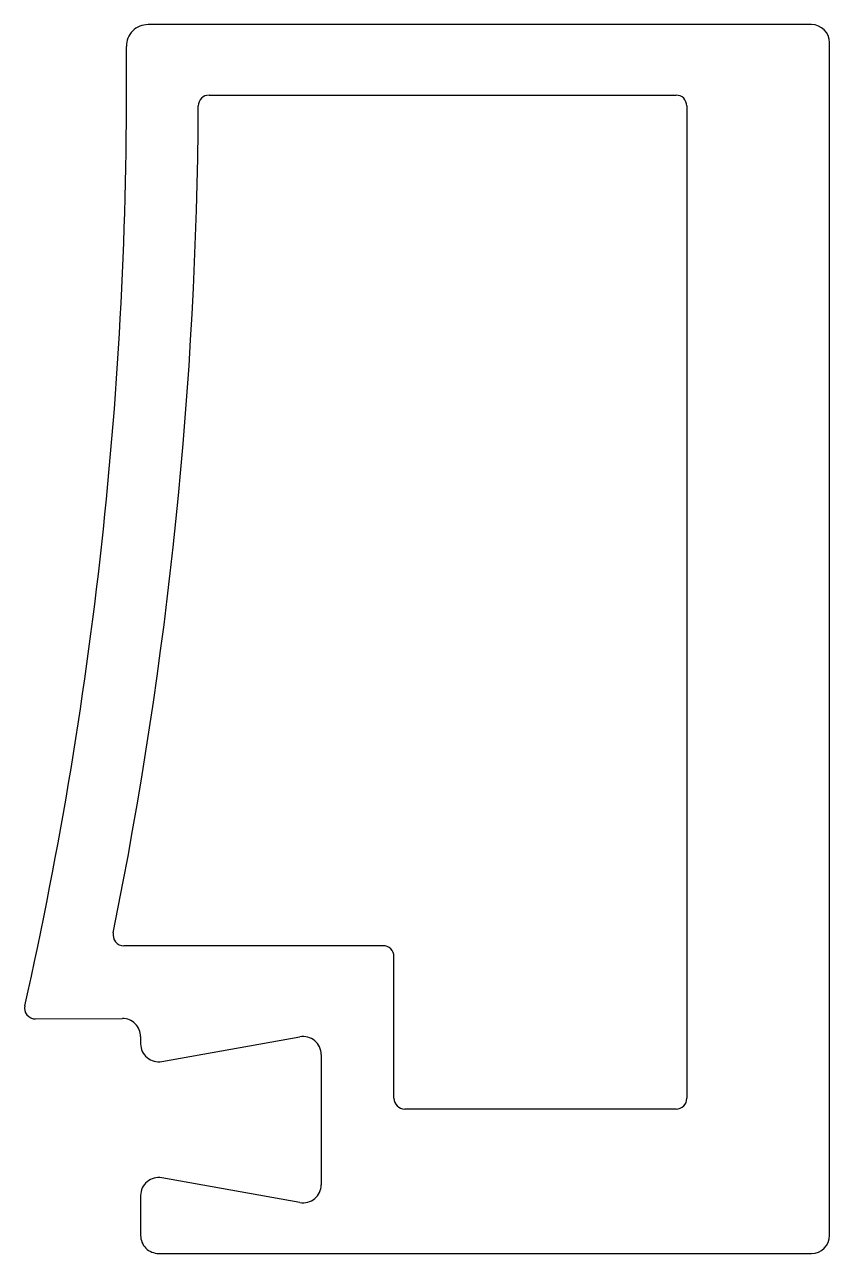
# Model space of a CAD drawing. Extents: x 665.3 to 687.6, y 720.5 to 754.5.
import ezdxf

# ---------------------------------------------------------------- set-up
doc = ezdxf.new("R2010")
doc.units = 0
doc.layers.get('0').update_dxf_attribs({"linetype": 'CONTINUOUS'})

msp = doc.modelspace()

# ---------------------------------------------------------------- linework, layer by layer
for p, q in [((687.092, 754.548), (668.729, 754.548)), ((687.592, 721.048), (687.592, 754.048)), ((670.419, 752.596), (683.345, 752.596)), ((683.645, 752.296), (683.645, 724.841)), ((675.236, 729.061), (668.061, 729.061)), ((675.536, 724.842), (675.536, 728.761)), ((665.612, 727.035), (668.021, 727.047)), ((668.523, 726.547), (668.523, 726.348)), ((669.111, 725.856), (672.935, 726.54)), ((673.523, 726.048), (673.523, 722.448)), ((683.345, 724.541), (675.837, 724.541)), ((672.935, 721.956), (669.111, 722.64)), ((668.523, 722.148), (668.523, 721.048)), ((669.023, 720.548), (687.092, 720.548))]:
    msp.add_line(p, q)
for centre, radius, start, end in [((668.729, 753.948), 0.6, 90, 180.5912), ((687.092, 754.048), 0.5, 0, 90), ((552.676, 752.751), 115.459, 347.31697, 0.59117), ((670.419, 752.296), 0.3, 90.0039, 179.7144), ((683.345, 752.296), 0.3, 0.0006, 90.0004), ((552.074, 752.883), 118.046, 348.53629, 359.71544), ((668.061, 729.362), 0.301, 168.5337, 270.0005), ((675.236, 728.761), 0.3, 0.0028, 90), ((665.61, 727.335), 0.3, 167.317, 270.2889), ((668.023, 726.547), 0.5, 359.9993, 90.2885), ((669.023, 726.348), 0.5, 180, 280.1469), ((673.023, 726.048), 0.5, 360, 100.1469), ((675.837, 724.842), 0.301, 180.0029, 270.0001), ((683.345, 724.841), 0.3, 270.0003, 0.0006), ((669.023, 722.148), 0.5, 79.8531, 180), ((673.023, 722.448), 0.5, 259.8531, 360), ((669.023, 721.048), 0.5, 180, 270.0017), ((687.092, 721.048), 0.5, 270, 0)]:
    msp.add_arc(centre, radius, start, end)

doc.saveas('drawing.dxf')
